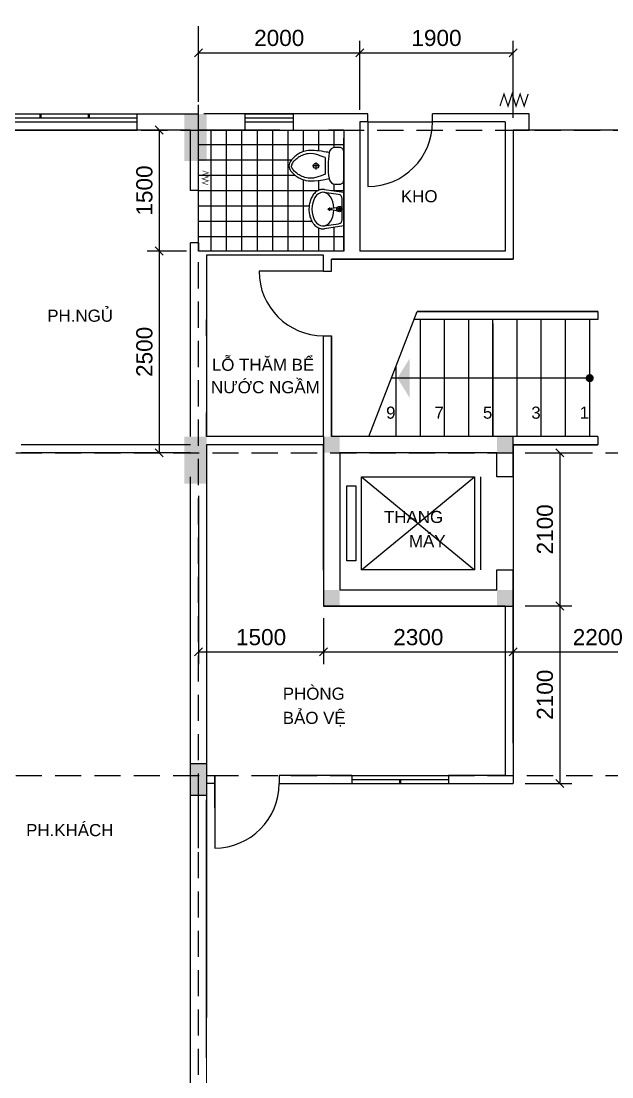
# Model space of a CAD drawing. Extents: x -100 to 171306, y -3236 to 60448.
# Drawn here: x 49052 to 56377, y 7682 to 20769 of the extents above; entities that cross this region are included whole.
import ezdxf
from ezdxf.enums import TextEntityAlignment as Align

# ---------------------------------------------------------------- set-up
doc = ezdxf.new("R2010")
doc.units = 0
doc.header["$LTSCALE"] = 1300
doc.linetypes.add('HIDDEN', pattern=[0.375, 0.25, -0.125])
doc.layers.get('0').update_dxf_attribs({"linetype": 'CONTINUOUS'})
doc.layers.get('DEFPOINTS').update_dxf_attribs({"linetype": 'CONTINUOUS'})
for name, color, linetype in [('BAO', 3, 'CONTINUOUS'), ('COT', 1, 'CONTINUOUS'), ('CUA', 4, 'CONTINUOUS'), ('HATCH', 5, 'CONTINUOUS'), ('RANH', 2, 'CONTINUOUS'), ('TBI', 2, 'CONTINUOUS'), ('TEXT', 7, 'CONTINUOUS'), ('TIM', 6, 'CONTINUOUS')]:
    doc.layers.add(name, color=color, linetype=linetype)
doc.layers.add('TUONG', color=3, linetype='CONTINUOUS', lineweight=30)
doc.styles.add('ghichu', font='VHELVEN.TTF', dxfattribs={"height": 150})
doc.styles.add('VN', font='VHELVEN.TTF')
doc.styles.add('VNI-HELVE', font='VHELVEN.TTF')
doc.styles.add('VNS', font='VHELVEN.TTF')
doc.dimstyles.new('DIM100S', dxfattribs={"dimscale": 0, "dimtxt": 200, "dimasz": 100, "dimexe": 150, "dimexo": 150, "dimgap": 80, "dimtad": 1, "dimdec": 0, "dimrnd": 50, "dimzin": 0, "dimdsep": 46, "dimtxsty": 'VNI-HELVE', "dimblk1": 'OBLIQUE', "dimblk2": 'OBLIQUE', "dimsah": 1, "dimcen": 0, "dimclrd": 6, "dimclre": 6, "dimclrt": 6, "dimadec": 0, "dimazin": 0, "dimtfac": 1, "dimtdec": 0, "dimtmove": 0, "dimatfit": 3, "dimfxl": 1, "dimtolj": 1, "dimtzin": 0, "dimarcsym": 0})

# ---------------------------------------------------------------- blocks, each defined once
blk = doc.blocks.new('SX')
at = {"layer": 'CUA', "const_width": 15}
blk.add_lwpolyline([(0, 0), (50, 150), (100, 0), (150, 150), (200, 0), (250, 150), (300, 0), (350, 150)], dxfattribs=at)
blk = doc.blocks.new('PN')
at = {"layer": 'TEXT', "style": 'VN'}
blk.add_text('PH.NGUÛ', height=150, dxfattribs=at).set_placement((-476, -54))
blk = doc.blocks.new('S6B')
at = {"layer": 'CUA', "color": 4, "linetype": 'Continuous'}
for p, q in [((-300, 100), (300, 100)), ((-300, 50), (300, 50)), ((-300, 0), (300, 0)), ((-300, -100), (300, -100))]:
    blk.add_line(p, q, dxfattribs=at)
blk = doc.blocks.new('S12A')
at = {"layer": 'CUA', "color": 4, "linetype": 'Continuous'}
for p, q in [((-600, 50), (600, 50)), ((-600, 0), (600, 0)), ((-600, -50), (600, -50))]:
    blk.add_line(p, q, dxfattribs=at)
at = {"layer": 'CUA', "color": 4, "linetype": 'Continuous', "const_width": 30}
blk.add_lwpolyline([(0, 0), (0, 50)], dxfattribs=at)
blk = doc.blocks.new('PKHACH')
at = {"layer": 'TEXT', "style": 'VNS'}
blk.add_text('PH.KHAÙCH', height=150, dxfattribs=at).set_placement((-600, 0))
blk = doc.blocks.new('S18B')
at = {"layer": 'CUA', "color": 4, "linetype": 'Continuous'}
for p, q in [((-900, 100), (900, 100)), ((-900, 50), (900, 50)), ((-900, 0), (900, 0)), ((-900, -100), (900, -100))]:
    blk.add_line(p, q, dxfattribs=at)
at = {"layer": 'CUA', "color": 4, "linetype": 'Continuous', "const_width": 30}
for points in [[(-300, 50), (-300, 100)], [(300, 50), (300, 100)]]:
    blk.add_lwpolyline(points, dxfattribs=at)
blk = doc.blocks.new('_OBLIQUE')
at = {"color": 0, "linetype": 'ByBlock'}
blk.add_line((-0.5, -0.5), (0.5, 0.5), dxfattribs=at)
blk = doc.blocks.new('*D251')
at = {"layer": 'DEFPOINTS', "color": 0, "linetype": 'Continuous', "transparency": 16777216}
for p in [(51077, 19419), (50764, 17919), (51252, 17919)]:
    blk.add_point(p, dxfattribs=at)
at = {"layer": 'TIM', "color": 6, "linetype": 'Continuous', "lineweight": -2, "transparency": 16777216}
for p, q in [((50927, 19419), (50614, 19419)), ((50764, 19419), (50764, 17919)), ((51102, 17919), (50614, 17919))]:
    blk.add_line(p, q, dxfattribs=at)
at = {"layer": 'TIM', "color": 6, "linetype": 'Continuous', "lineweight": -2, "transparency": 16777216, "xscale": 100, "yscale": 100, "zscale": 100}
for p, rotation in [((50764, 19419), 90), ((50764, 17919), 270)]:
    blk.add_blockref('_OBLIQUE', p, dxfattribs=dict(at, rotation=rotation))
at = {"layer": 'TIM', "color": 6, "linetype": 'Continuous', "transparency": 16777216, "insert": (50581, 18669), "char_height": 200, "attachment_point": 5, "rotation": 90, "style": 'VNI-HELVE'}
blk.add_mtext('\\A1;1500', dxfattribs=at)
blk = doc.blocks.new('*D252')
at = {"layer": 'DEFPOINTS', "color": 0, "linetype": 'Continuous', "transparency": 16777216}
for p in [(51102, 17919), (50764, 15419), (51077, 15419)]:
    blk.add_point(p, dxfattribs=at)
at = {"layer": 'TIM', "color": 6, "linetype": 'Continuous', "lineweight": -2, "transparency": 16777216}
for p, q in [((50952, 17919), (50614, 17919)), ((50764, 17919), (50764, 15419)), ((50927, 15419), (50614, 15419))]:
    blk.add_line(p, q, dxfattribs=at)
at = {"layer": 'TIM', "color": 6, "linetype": 'Continuous', "lineweight": -2, "transparency": 16777216, "xscale": 100, "yscale": 100, "zscale": 100}
for p, rotation in [((50764, 17919), 90), ((50764, 15419), 270)]:
    blk.add_blockref('_OBLIQUE', p, dxfattribs=dict(at, rotation=rotation))
at = {"layer": 'TIM', "color": 6, "linetype": 'Continuous', "transparency": 16777216, "insert": (50581, 16669), "char_height": 200, "attachment_point": 5, "rotation": 90, "style": 'VNI-HELVE'}
blk.add_mtext('\\A1;2500', dxfattribs=at)
blk = doc.blocks.new('*D253')
at = {"layer": 'DEFPOINTS', "color": 0, "linetype": 'Continuous', "transparency": 16777216}
for p in [(55152, 13519), (52801, 13369), (55152, 12950)]:
    blk.add_point(p, dxfattribs=at)
at = {"layer": 'TIM', "color": 6, "linetype": 'Continuous', "lineweight": -2, "transparency": 16777216}
for p, q in [((55152, 13369), (55152, 12800)), ((52801, 13219), (52801, 12800)), ((52801, 12950), (55152, 12950))]:
    blk.add_line(p, q, dxfattribs=at)
at = {"layer": 'TIM', "color": 6, "linetype": 'Continuous', "lineweight": -2, "transparency": 16777216, "xscale": 100, "yscale": 100, "zscale": 100, "rotation": 180}
blk.add_blockref('_OBLIQUE', (52801, 12950), dxfattribs=at)
at = {"layer": 'TIM', "color": 6, "linetype": 'Continuous', "lineweight": -2, "transparency": 16777216, "xscale": 100, "yscale": 100, "zscale": 100}
blk.add_blockref('_OBLIQUE', (55152, 12950), dxfattribs=at)
at = {"layer": 'TIM', "color": 6, "linetype": 'Continuous', "transparency": 16777216, "insert": (53977, 13132), "char_height": 200, "attachment_point": 5, "style": 'VNI-HELVE'}
blk.add_mtext('\\A1;2300', dxfattribs=at)
blk = doc.blocks.new('*D254')
at = {"layer": 'DEFPOINTS', "color": 0, "linetype": 'Continuous', "transparency": 16777216}
for p in [(55152, 15419), (55152, 13519), (55730, 13519)]:
    blk.add_point(p, dxfattribs=at)
at = {"layer": 'TIM', "color": 6, "linetype": 'Continuous', "lineweight": -2, "transparency": 16777216}
for p, q in [((55302, 15419), (55880, 15419)), ((55730, 15419), (55730, 13519)), ((55302, 13519), (55880, 13519))]:
    blk.add_line(p, q, dxfattribs=at)
at = {"layer": 'TIM', "color": 6, "linetype": 'Continuous', "lineweight": -2, "transparency": 16777216, "xscale": 100, "yscale": 100, "zscale": 100}
for p, rotation in [((55730, 15419), 90), ((55730, 13519), 270)]:
    blk.add_blockref('_OBLIQUE', p, dxfattribs=dict(at, rotation=rotation))
at = {"layer": 'TIM', "color": 6, "linetype": 'Continuous', "transparency": 16777216, "insert": (55547, 14469), "char_height": 200, "attachment_point": 5, "rotation": 90, "style": 'VNI-HELVE'}
blk.add_mtext('\\A1;2100', dxfattribs=at)
blk = doc.blocks.new('*D255')
at = {"layer": 'DEFPOINTS', "color": 0, "linetype": 'Continuous', "transparency": 16777216}
for p in [(55152, 13519), (55152, 11319), (55730, 11319)]:
    blk.add_point(p, dxfattribs=at)
at = {"layer": 'TIM', "color": 6, "linetype": 'Continuous', "lineweight": -2, "transparency": 16777216}
for p, q in [((55302, 13519), (55880, 13519)), ((55730, 13519), (55730, 11319)), ((55302, 11319), (55880, 11319))]:
    blk.add_line(p, q, dxfattribs=at)
at = {"layer": 'TIM', "color": 6, "linetype": 'Continuous', "lineweight": -2, "transparency": 16777216, "xscale": 100, "yscale": 100, "zscale": 100}
for p, rotation in [((55730, 13519), 90), ((55730, 11319), 270)]:
    blk.add_blockref('_OBLIQUE', p, dxfattribs=dict(at, rotation=rotation))
at = {"layer": 'TIM', "color": 6, "linetype": 'Continuous', "transparency": 16777216, "insert": (55547, 12419), "char_height": 200, "attachment_point": 5, "rotation": 90, "style": 'VNI-HELVE'}
blk.add_mtext('\\A1;2100', dxfattribs=at)
blk = doc.blocks.new('*D256')
at = {"layer": 'DEFPOINTS', "color": 0, "linetype": 'Continuous', "transparency": 16777216}
for p in [(53252, 20376), (51252, 19619), (53252, 19519)]:
    blk.add_point(p, dxfattribs=at)
at = {"layer": 'TIM', "color": 6, "linetype": 'Continuous', "lineweight": -2, "transparency": 16777216}
for p, q in [((51252, 19769), (51252, 20526)), ((53252, 19669), (53252, 20526)), ((51252, 20376), (53252, 20376))]:
    blk.add_line(p, q, dxfattribs=at)
at = {"layer": 'TIM', "color": 6, "linetype": 'Continuous', "lineweight": -2, "transparency": 16777216, "xscale": 100, "yscale": 100, "zscale": 100, "rotation": 180}
blk.add_blockref('_OBLIQUE', (51252, 20376), dxfattribs=at)
at = {"layer": 'TIM', "color": 6, "linetype": 'Continuous', "lineweight": -2, "transparency": 16777216, "xscale": 100, "yscale": 100, "zscale": 100}
blk.add_blockref('_OBLIQUE', (53252, 20376), dxfattribs=at)
at = {"layer": 'TIM', "color": 6, "linetype": 'Continuous', "transparency": 16777216, "insert": (52252, 20559), "char_height": 200, "attachment_point": 5, "style": 'VNI-HELVE'}
blk.add_mtext('\\A1;2000', dxfattribs=at)
blk = doc.blocks.new('*D257')
at = {"layer": 'DEFPOINTS', "color": 0, "linetype": 'Continuous', "transparency": 16777216}
for p in [(55152, 20376), (53252, 19519), (55152, 19419)]:
    blk.add_point(p, dxfattribs=at)
at = {"layer": 'TIM', "color": 6, "linetype": 'Continuous', "lineweight": -2, "transparency": 16777216}
for p, q in [((53252, 19669), (53252, 20526)), ((55152, 19569), (55152, 20526)), ((53252, 20376), (55152, 20376))]:
    blk.add_line(p, q, dxfattribs=at)
at = {"layer": 'TIM', "color": 6, "linetype": 'Continuous', "lineweight": -2, "transparency": 16777216, "xscale": 100, "yscale": 100, "zscale": 100, "rotation": 180}
blk.add_blockref('_OBLIQUE', (53252, 20376), dxfattribs=at)
at = {"layer": 'TIM', "color": 6, "linetype": 'Continuous', "lineweight": -2, "transparency": 16777216, "xscale": 100, "yscale": 100, "zscale": 100}
blk.add_blockref('_OBLIQUE', (55152, 20376), dxfattribs=at)
at = {"layer": 'TIM', "color": 6, "linetype": 'Continuous', "transparency": 16777216, "insert": (54202, 20559), "char_height": 200, "attachment_point": 5, "style": 'VNI-HELVE'}
blk.add_mtext('\\A1;1900', dxfattribs=at)
blk = doc.blocks.new('*D265')
at = {"layer": 'DEFPOINTS', "color": 0, "linetype": 'Continuous', "transparency": 16777216}
for p in [(51252, 15036), (52801, 13519), (52801, 12950)]:
    blk.add_point(p, dxfattribs=at)
at = {"layer": 'TIM', "color": 6, "linetype": 'Continuous', "lineweight": -2, "transparency": 16777216}
for p, q in [((51252, 14886), (51252, 12800)), ((52801, 13369), (52801, 12800)), ((51252, 12950), (52801, 12950))]:
    blk.add_line(p, q, dxfattribs=at)
at = {"layer": 'TIM', "color": 6, "linetype": 'Continuous', "lineweight": -2, "transparency": 16777216, "xscale": 100, "yscale": 100, "zscale": 100, "rotation": 180}
blk.add_blockref('_OBLIQUE', (51252, 12950), dxfattribs=at)
at = {"layer": 'TIM', "color": 6, "linetype": 'Continuous', "lineweight": -2, "transparency": 16777216, "xscale": 100, "yscale": 100, "zscale": 100}
blk.add_blockref('_OBLIQUE', (52801, 12950), dxfattribs=at)
at = {"layer": 'TIM', "color": 6, "linetype": 'Continuous', "transparency": 16777216, "insert": (52027, 13132), "char_height": 200, "attachment_point": 5, "style": 'VNI-HELVE'}
blk.add_mtext('\\A1;1500', dxfattribs=at)
blk = doc.blocks.new('*D266')
at = {"layer": 'DEFPOINTS', "color": 0, "linetype": 'Continuous', "transparency": 16777216}
for p in [(57252, 15036), (55152, 13519), (57252, 12950)]:
    blk.add_point(p, dxfattribs=at)
at = {"layer": 'TIM', "color": 6, "linetype": 'Continuous', "lineweight": -2, "transparency": 16777216}
for p, q in [((57252, 14886), (57252, 12800)), ((55152, 13369), (55152, 12800)), ((55152, 12950), (57252, 12950))]:
    blk.add_line(p, q, dxfattribs=at)
at = {"layer": 'TIM', "color": 6, "linetype": 'Continuous', "lineweight": -2, "transparency": 16777216, "xscale": 100, "yscale": 100, "zscale": 100, "rotation": 180}
blk.add_blockref('_OBLIQUE', (55152, 12950), dxfattribs=at)
at = {"layer": 'TIM', "color": 6, "linetype": 'Continuous', "lineweight": -2, "transparency": 16777216, "xscale": 100, "yscale": 100, "zscale": 100}
blk.add_blockref('_OBLIQUE', (57252, 12950), dxfattribs=at)
at = {"layer": 'TIM', "color": 6, "linetype": 'Continuous', "transparency": 16777216, "insert": (56202, 13132), "char_height": 200, "attachment_point": 5, "style": 'VNI-HELVE'}
blk.add_mtext('\\A1;2200', dxfattribs=at)

msp = doc.modelspace()

# ---------------------------------------------------------------- hatches: boundary and pattern name
at = {"layer": 'HATCH', "linetype": 'Continuous'}
h = msp.add_hatch(dxfattribs=at)
h.set_pattern_fill('NET', color=5, scale=60, style=0)
h.set_pattern_definition([(0, (-216.38, 4e-12), (0, 190.5), []), (90, (-216.38, 4e-12), (-190.5, 1e-14), [])])
h.paths.add_polyline_path([(51251.7, 19418.7), (53051.7, 19418.6), (53051.6, 17918.8), (51251.8, 17918.8), (51251.8, 18018.8), (51251.7, 18668.8)])
edge = h.paths.add_edge_path(flags=16)
edge.add_line((52811.6, 18681.9), (53051.7, 18646.9))
edge.add_line((53051.7, 18646.9), (53051.7, 18229.9))
edge.add_line((53051.7, 18229.9), (52811.6, 18195))
edge.add_spline(control_points=[(52811.6, 18195), (52806.4, 18194.2), (52801.3, 18193.8), (52788.6, 18193.5), (52781, 18194), (52766.1, 18196.4), (52758.7, 18198.3), (52744.4, 18203.2), (52737.4, 18206.3), (52722.1, 18214.5), (52713.9, 18220.1), (52698.4, 18232.6), (52691.1, 18239.7), (52676, 18256.9), (52668.4, 18267.4), (52652.2, 18294.5), (52644.3, 18311.7), (52631.7, 18348.2), (52627.1, 18367.4), (52621.3, 18406.9), (52620.1, 18427.1), (52621.1, 18467.3), (52623.3, 18487.4), (52631.1, 18526.2), (52636.7, 18545), (52651.1, 18580.2), (52659.9, 18596.6), (52675.6, 18619), (52681.3, 18626.2), (52693.5, 18639.5), (52700.1, 18645.6), (52713.8, 18656.7), (52721.1, 18661.6), (52733.7, 18668.7), (52738.8, 18671.1), (52749.3, 18675.4), (52754.6, 18677.3), (52765.5, 18680.2), (52771, 18681.3), (52782.1, 18682.8), (52787.7, 18683.2), (52793.4, 18683.2), (52793.8, 18683.2), (52794.3, 18683.2), (52800.4, 18683.1), (52806, 18682.7), (52811.6, 18681.9)], knot_values=[6.1880411, 6.1880411, 6.1880411, 6.1880411, 6.2688333, 6.2688333, 6.3867156, 6.3867156, 6.5045978, 6.5045978, 6.6224801, 6.6224801, 6.7733578, 6.7733578, 6.9242356, 6.9242356, 7.1114109, 7.1114109, 7.371536, 7.371536, 7.6316612, 7.6316612, 7.8917863, 7.8917863, 8.1519115, 8.1519115, 8.4120366, 8.4120366, 8.6721617, 8.6721617, 8.8060624, 8.8060624, 8.9399631, 8.9399631, 9.0738637, 9.0738637, 9.1615923, 9.1615923, 9.2493209, 9.2493209, 9.3370495, 9.3370495, 9.4247781, 9.4247781, 9.4247781, 9.4323083, 9.4323083, 9.5199224, 9.5199224, 9.5199224, 9.5199224], degree=3, periodic=0)
edge = h.paths.add_edge_path(flags=16)
edge.add_arc((52946.6, 18821.6), 75, 190.70925, 270)
edge.add_line((52946.6, 18746.6), (53001.6, 18746.6))
edge.add_arc((53001.6, 18796.6), 50, 270, 360)
edge.add_line((53051.6, 18796.6), (53051.6, 19151.6))
edge.add_arc((53001.6, 19151.6), 50, 0, 90)
edge.add_line((53001.6, 19201.6), (52946.6, 19201.6))
edge.add_arc((52946.6, 19126.5), 75, 90.00923, 170.50685)
edge.add_line((52872.6, 19138.9), (52867, 19140))
edge.add_line((52867, 19140), (52853.2, 19142.6))
edge.add_line((52853.2, 19142.6), (52832.8, 19146.3))
edge.add_line((52832.8, 19146.3), (52807.4, 19150.6))
edge.add_line((52807.4, 19150.6), (52778.5, 19155.1))
edge.add_line((52778.5, 19155.1), (52747.7, 19159.3))
edge.add_line((52747.7, 19159.3), (52716.5, 19162.8))
edge.add_line((52716.5, 19162.8), (52686.5, 19165.2))
edge.add_line((52686.5, 19165.2), (52658.9, 19166.1))
edge.add_line((52658.9, 19166.1), (52633.9, 19165.6))
edge.add_line((52633.9, 19165.6), (52611.1, 19163.8))
edge.add_line((52611.1, 19163.8), (52590.5, 19160.9))
edge.add_line((52590.5, 19160.9), (52571.8, 19157))
edge.add_line((52571.8, 19157), (52554.9, 19152.4))
edge.add_line((52554.9, 19152.4), (52539.4, 19147))
edge.add_line((52539.4, 19147), (52525.2, 19141.2))
edge.add_line((52525.2, 19141.2), (52512.1, 19135.1))
edge.add_line((52512.1, 19135.1), (52499.9, 19128.5))
edge.add_line((52499.9, 19128.5), (52488.5, 19121.6))
edge.add_line((52488.5, 19121.6), (52477.6, 19114.3))
edge.add_line((52477.6, 19114.3), (52467.1, 19106.6))
edge.add_line((52467.1, 19106.6), (52456.9, 19098.5))
edge.add_line((52456.9, 19098.5), (52446.6, 19089.9))
edge.add_line((52446.6, 19089.9), (52436.2, 19080.8))
edge.add_line((52436.2, 19080.8), (52425.6, 19071.3))
edge.add_line((52425.6, 19071.3), (52414.9, 19061))
edge.add_line((52414.9, 19061), (52404.7, 19049.9))
edge.add_line((52404.7, 19049.9), (52395.2, 19037.6))
edge.add_line((52395.2, 19037.6), (52386.8, 19024.2))
edge.add_line((52386.8, 19024.2), (52379.8, 19009.2))
edge.add_line((52379.8, 19009.2), (52374.7, 18992.6))
edge.add_line((52374.7, 18992.6), (52371.6, 18974.1))
edge.add_line((52371.6, 18974.1), (52375, 18955.6))
edge.add_line((52375, 18955.6), (52380.4, 18939.1))
edge.add_line((52380.4, 18939.1), (52387.7, 18924.2))
edge.add_line((52387.7, 18924.2), (52396.3, 18910.9))
edge.add_line((52396.3, 18910.9), (52406, 18898.9))
edge.add_line((52406, 18898.9), (52416.4, 18887.9))
edge.add_line((52416.4, 18887.9), (52427.2, 18877.8))
edge.add_line((52427.2, 18877.8), (52438, 18868.4))
edge.add_line((52438, 18868.4), (52448.6, 18859.6))
edge.add_line((52448.6, 18859.6), (52459.2, 18851.1))
edge.add_line((52459.2, 18851.1), (52470, 18843))
edge.add_line((52470, 18843), (52481.5, 18835.3))
edge.add_line((52481.5, 18835.3), (52494, 18827.8))
edge.add_line((52494, 18827.8), (52507.7, 18820.6))
edge.add_line((52507.7, 18820.6), (52522.9, 18813.6))
edge.add_line((52522.9, 18813.6), (52540.1, 18806.7))
edge.add_line((52540.1, 18806.7), (52559.6, 18800))
edge.add_line((52559.6, 18800), (52582.7, 18794.1))
edge.add_line((52582.7, 18794.1), (52610.7, 18789.8))
edge.add_line((52610.7, 18789.8), (52645, 18787.7))
edge.add_line((52645, 18787.7), (52686.8, 18788.7))
edge.add_line((52686.8, 18788.7), (52737.6, 18793.4))
edge.add_line((52737.6, 18793.4), (52798.7, 18802.6))
edge.add_line((52798.7, 18802.6), (52871.3, 18816.9))

# ---------------------------------------------------------------- linework, layer by layer
at = {"layer": 'BAO', "linetype": 'Continuous'}
for p, q in [((52801.6, 17668.8), (52901.6, 17668.8)), ((52801.6, 16868.8), (52901.7, 16868.8))]:
    msp.add_line(p, q, dxfattribs=at)
at = {"layer": 'BAO', "color": 3, "linetype": 'Continuous'}
for p, q in [((53361.6, 15618.7), (53960.3, 17168.7)), ((54001.6, 15618.7), (54001.6, 17068.7)), ((54301.6, 15618.7), (54301.6, 17068.7)), ((54601.6, 15618.7), (54601.6, 17068.7)), ((54901.6, 15618.7), (54901.6, 17068.7)), ((54901.6, 17018.7), (54901.6, 15618.7)), ((55201.6, 15618.7), (55201.6, 17068.7)), ((55501.6, 15618.7), (55501.6, 17068.8)), ((55801.6, 15618.7), (55801.6, 17068.8)), ((56101.6, 15618.7), (56101.6, 17068.8)), ((53701.6, 15618.7), (53701.6, 16499)), ((56101.6, 16343.8), (53641.6, 16343.7))]:
    msp.add_line(p, q, dxfattribs=at)
at = {"layer": 'COT', "linetype": 'Continuous'}
msp.add_lwpolyline([(51151.8, 11568.1), (51351.8, 11568.1), (51351.8, 11168.7), (51151.8, 11168.7)], close=True, dxfattribs=at)
at = {"layer": 'COT', "color": 1, "linetype": 'Continuous'}
for points in [[(51076.8, 19035.8), (51076.8, 19618.7), (51351.8, 19035.8), (51351.9, 19618.7)], [(51076.8, 15035.8), (51076.8, 15618.7), (51351.8, 15035.8), (51351.9, 15618.7)], [(52801.6, 15618.7), (52801.6, 15418.7), (53001.8, 15618.7), (53001.8, 15418.7)], [(54951.8, 15618.7), (54951.8, 15418.7), (55151.9, 15618.7), (55151.9, 15418.7)], [(52801.5, 13718.7), (52801.5, 13518.7), (53001.6, 13718.7), (53001.6, 13518.7)], [(54951.6, 13718.7), (54951.6, 13518.7), (55151.8, 13718.7), (55151.8, 13518.7)]]:
    msp.add_solid(points, dxfattribs=at)
at = {"layer": 'COT', "linetype": 'Continuous'}
msp.add_solid([(51151.8, 11168.7), (51351.8, 11168.7), (51151.8, 11568.1), (51351.8, 11568.1)], dxfattribs=at)
at = {"layer": 'CUA', "color": 4, "linetype": 'Continuous'}
for p, q in [((53351.7, 19518.7), (53351.7, 18718.7)), ((52801.6, 17668.8), (52001.6, 17668.8)), ((53274, 15118.7), (54674, 13968.7)), ((53274, 13968.7), (54674, 15118.7)), ((51247.7, 11318.7), (51247.7, 10518.7)), ((51451.8, 11318.7), (51451.8, 10518.7))]:
    msp.add_line(p, q, dxfattribs=at)
at = {"layer": 'CUA', "color": 3, "linetype": 'Continuous'}
msp.add_line((54747.6, 15118.7), (54747.6, 13968.7), dxfattribs=at)
msp.add_lwpolyline([(53274, 15118.7), (54674, 15118.7), (54674, 13968.7), (53274, 13968.7)], close=True, dxfattribs=at)
at = {"layer": 'CUA', "color": 4, "linetype": 'Continuous'}
msp.add_lwpolyline([(53090.8, 15008.1), (53201, 15008.1), (53201, 14079.3), (53090.8, 14079.3)], close=True, dxfattribs=at)
for centre, start, end in [((53351.7, 19518.7), 270, 0), ((52801.6, 17668.8), 180, 270), ((51451.8, 11318.7), 270, 0)]:
    msp.add_arc(centre, 800, start, end, dxfattribs=at)
at = {"layer": 'CUA', "color": 3, "linetype": 'Continuous'}
for points in [[(53867.5, 16343.7), (53717.5, 16343.7), (53867.5, 16585.4)], [(53867.5, 16343.7), (53717.5, 16343.7), (53867.5, 16102)]]:
    msp.add_solid(points, dxfattribs=at)
at = {"layer": 'RANH', "color": 2, "linetype": 'HIDDEN'}
for p, q in [((51251.8, 7218.7), (51251.8, 28379.8)), ((11541.9, 19418.7), (64573, 19418.7)), ((5597.7, 15418.7), (64573, 15418.7)), ((5597.7, 11418.7), (64573, 11418.7))]:
    msp.add_line(p, q, dxfattribs=at)
at = {"layer": 'TBI', "color": 2, "linetype": 'Continuous'}
for p, q in [((52707.7, 19018.2), (52707.7, 18929.9)), ((52822.6, 19078.3), (52822.6, 18869.8)), ((52751.8, 18974.1), (52663.5, 18974.1)), ((52873.5, 18457.1), (52873.5, 18418.4)), ((52854.9, 18438.4), (52893.6, 18438.4))]:
    msp.add_line(p, q, dxfattribs=at)
for points in [[(52872.9, 18807.6, 0.3604695), (52946.6, 18746.6), (52946.6, 18746.6), (53001.6, 18746.6, 0.4142136), (53051.6, 18796.6), (53051.6, 19151.6, 0.4142136), (53001.6, 19201.6), (52946.6, 19201.6, 0.3664311), (52872.6, 19138.9), (52867, 19140), (52853.2, 19142.6), (52832.8, 19146.3), (52807.4, 19150.6), (52778.5, 19155.1), (52747.7, 19159.3), (52716.5, 19162.8), (52686.5, 19165.2), (52658.9, 19166.1), (52633.9, 19165.6), (52611.1, 19163.8), (52590.5, 19160.9), (52571.8, 19157), (52554.9, 19152.4), (52539.4, 19147), (52525.2, 19141.2), (52512.1, 19135.1), (52499.9, 19128.5), (52488.5, 19121.6), (52477.6, 19114.3), (52467.1, 19106.6), (52456.9, 19098.5), (52446.6, 19089.9), (52436.2, 19080.8), (52425.6, 19071.3), (52414.9, 19061), (52404.7, 19049.9), (52395.2, 19037.6), (52386.8, 19024.2), (52379.8, 19009.2), (52374.7, 18992.6), (52371.6, 18974.1), (52375, 18955.6), (52380.4, 18939.1), (52387.7, 18924.2), (52396.3, 18910.9), (52406, 18898.9), (52416.4, 18887.9), (52427.2, 18877.8), (52438, 18868.4), (52448.6, 18859.6), (52459.2, 18851.1), (52470, 18843), (52481.5, 18835.3), (52494, 18827.8), (52507.7, 18820.6), (52522.9, 18813.6), (52540.1, 18806.7), (52559.6, 18800), (52582.7, 18794.1), (52610.7, 18789.8), (52645, 18787.7), (52686.8, 18788.7), (52737.6, 18793.4), (52798.7, 18802.6), (52871.3, 18816.9)], [(52805.4, 18230.7), (52988.9, 18257.4, 0.3724924), (53031.7, 18306.9), (53031.7, 18569.9, 0.3724924), (52988.9, 18619.4), (52805.4, 18646.1)]]:
    msp.add_lwpolyline(points, format="xyb", dxfattribs=at)
for points in [[(52822.6, 19078.3), (52771, 19096.1), (52719.5, 19113.8), (52676.6, 19124.6), (52641.6, 19126.8), (52612.3, 19125.7), (52588.6, 19122.3), (52568.7, 19117.3), (52551.3, 19111.4), (52535.6, 19105.1), (52521.9, 19098.7), (52509.7, 19092.3), (52498.8, 19085.7), (52488.6, 19078.9), (52478.8, 19071.6), (52468.9, 19063.8), (52458.9, 19055.3), (52448.7, 19046.5), (52439, 19037.4), (52430.2, 19028.1), (52422.3, 19018.4), (52415.7, 19008.1), (52410.2, 18996.9), (52406.1, 18984.6), (52404.2, 18974.1)], [(52822.6, 18869.8), (52771, 18852.1), (52719.5, 18834.3), (52676.6, 18823.5), (52641.6, 18821.4), (52612.3, 18822.4), (52588.6, 18825.8), (52568.7, 18830.8), (52551.3, 18836.8), (52535.6, 18843.1), (52521.9, 18849.4), (52509.7, 18855.8), (52498.8, 18862.4), (52488.6, 18869.2), (52478.8, 18876.5), (52468.9, 18884.4), (52458.9, 18892.8), (52448.7, 18901.7), (52439, 18910.7), (52430.2, 18920), (52422.3, 18929.7), (52415.7, 18940.1), (52410.2, 18951.2), (52406.1, 18963.6), (52404.2, 18974.1)], [(52811.6, 18681.9), (53051.7, 18646.9), (53051.7, 18229.9), (52811.6, 18195)], [(52969.6, 18454.6), (52896.6, 18444.8), (52896.6, 18432.1), (52969.6, 18422.2)], [(52998.5, 18457.1), (52998.5, 18418.4)], [(52979.9, 18438.4), (53018.6, 18438.4)]]:
    msp.add_lwpolyline(points, dxfattribs=at)
for centre, radius in [((52707.7, 18974.1), 32.4), ((52998.5, 18438.4), 33.2), ((52998.5, 18438.4), 16.3), ((52873.5, 18438.4), 13.4)]:
    msp.add_circle(centre, radius, dxfattribs=at)
for centre, radius, start, end in [((53752.9, 18974.1), 895.7, 169.29075, 190.10589), ((52968, 18828.4), 97.4, 186.78124, 192.33452)]:
    msp.add_arc(centre, radius, start, end, dxfattribs=at)
msp.add_ellipse((52793.4, 18438.4), major_axis=(0, 208.5), ratio=0.6553734, start_param=-1.5187996, end_param=4.6603922, dxfattribs=at)
msp.add_open_spline([(52811.6, 18681.9), (52806, 18682.7), (52800.4, 18683.1), (52794.3, 18683.2), (52793.8, 18683.2), (52793.4, 18683.2), (52787.7, 18683.2), (52782.1, 18682.8), (52771, 18681.3), (52765.5, 18680.2), (52754.6, 18677.3), (52749.3, 18675.4), (52738.8, 18671.1), (52733.7, 18668.7), (52721.1, 18661.6), (52713.8, 18656.7), (52700.1, 18645.6), (52693.5, 18639.5), (52681.3, 18626.2), (52675.6, 18619), (52659.9, 18596.6), (52651.1, 18580.2), (52636.7, 18545), (52631.1, 18526.2), (52623.3, 18487.4), (52621.1, 18467.3), (52620.1, 18427.1), (52621.3, 18406.9), (52627.1, 18367.4), (52631.7, 18348.2), (52644.3, 18311.7), (52652.2, 18294.5), (52668.4, 18267.4), (52676, 18256.9), (52691.1, 18239.7), (52698.4, 18232.6), (52713.9, 18220.1), (52722.1, 18214.5), (52737.4, 18206.3), (52744.4, 18203.2), (52758.7, 18198.3), (52766.1, 18196.4), (52781, 18194), (52788.6, 18193.5), (52801.3, 18193.8), (52806.4, 18194.2), (52811.6, 18195)], degree=3, knots=[6.1880411, 6.1880411, 6.1880411, 6.1880411, 6.2756551, 6.2756551, 6.2831853, 6.2831853, 6.2831853, 6.3709139, 6.3709139, 6.4586425, 6.4586425, 6.5463711, 6.5463711, 6.6340997, 6.6340997, 6.7680004, 6.7680004, 6.901901, 6.901901, 7.0358017, 7.0358017, 7.2959268, 7.2959268, 7.556052, 7.556052, 7.8161771, 7.8161771, 8.0763023, 8.0763023, 8.3364274, 8.3364274, 8.5965525, 8.5965525, 8.7837278, 8.7837278, 8.9346056, 8.9346056, 9.0854834, 9.0854834, 9.2033656, 9.2033656, 9.3212479, 9.3212479, 9.4391301, 9.4391301, 9.5199224, 9.5199224, 9.5199224, 9.5199224], dxfattribs=at)
at = {"layer": 'TUONG', "color": 3}
for p, q in [((48051.8, 19618.7), (51251.8, 19618.7)), ((50492.1, 19418.7), (50492.1, 19618.7)), ((50492.1, 19418.7), (50492.1, 19618.7)), ((51828.6, 19418.6), (51828.6, 19618.7)), ((52428.6, 19418.6), (52428.6, 19618.7)), ((53251.6, 19518.7), (53251.6, 17918.8)), ((55351.8, 19418.7), (55351.8, 19618.7)), ((51151.8, 19418.7), (48051.8, 19418.7)), ((51151.8, 18668.8), (51151.8, 19418.7)), ((51251.7, 18668.8), (51251.7, 19418.7)), ((51251.7, 19418.7), (53051.7, 19418.6)), ((51251.7, 18668.8), (51252, 19418.6)), ((53051.7, 19418.6), (53051.6, 17918.8)), ((53051.7, 19418.6), (53051.7, 17918.8)), ((55151.8, 19418.7), (55351.8, 19418.7)), ((53051.6, 19318.6), (53051.6, 17918.8)), ((53051.6, 17918.8), (53051.6, 19318.6)), ((51251.7, 18668.8), (51151.8, 18668.8)), ((51251.8, 18018.8), (51251.7, 18668.8)), ((51251.7, 18018.8), (51151.8, 18018.8)), ((51151.8, 16818.7), (51151.8, 18018.8)), ((51251.8, 18018.8), (51251.8, 17918.8)), ((51251.8, 17918.8), (51251.8, 18018.8)), ((53051.7, 17918.8), (51251.8, 17918.8)), ((53051.6, 17918.8), (51251.8, 17918.8)), ((51351.8, 17868.7), (51351.8, 15618.7)), ((52801.6, 17868.7), (51351.8, 17868.7)), ((52801.6, 17868.6), (51351.8, 17868.6)), ((51351.8, 17868.6), (51351.8, 15618.7)), ((52801.6, 17868.7), (52801.6, 17868.6)), ((52801.6, 17668.8), (52801.6, 17868.7)), ((52801.6, 17668.8), (52801.6, 17868.6)), ((52901.6, 17818.8), (55151.8, 17818.6)), ((52901.6, 17668.8), (52901.6, 17818.8)), ((52901.6, 17668.8), (52901.6, 17818.8)), ((53251.6, 17918.8), (53251.6, 17918.8)), ((51151.8, 16818.7), (51151.8, 17418.7)), ((51151.8, 16818.7), (51151.8, 17418.7)), ((51151.8, 16818.7), (51151.8, 17418.7)), ((51351.8, 17268.7), (51351.8, 17168.7)), ((51351.8, 17268.7), (51351.8, 17168.7)), ((51351.8, 17268.7), (51351.8, 17168.7)), ((51351.8, 16868.7), (51351.8, 17068.7)), ((51351.8, 17068.7), (51351.8, 15768.7)), ((51351.8, 17068.7), (51351.8, 15768.7)), ((51351.8, 17068.7), (51351.8, 15768.7)), ((51351.8, 17068.7), (51351.8, 15618.7)), ((51351.8, 17068.7), (51351.8, 15618.7)), ((51351.8, 17068.7), (51351.8, 15768.7)), ((51351.8, 17068.7), (51351.8, 15768.7)), ((51351.8, 17068.7), (51351.8, 15618.7)), ((51151.8, 15618.7), (51151.8, 16818.7)), ((51151.8, 15618.7), (51151.8, 16818.7)), ((51151.8, 15618.7), (51151.8, 16818.7)), ((51151.8, 15618.7), (51151.8, 16818.7)), ((51151.8, 15618.7), (51151.8, 16818.7)), ((51151.8, 15618.7), (51151.8, 16818.7)), ((51151.8, 15618.7), (51151.8, 16818.7)), ((51151.8, 15618.7), (51151.8, 16818.7)), ((52801.6, 15618.7), (52801.6, 16868.8)), ((52801.6, 15618.7), (52801.6, 16868.8)), ((52901.6, 15618.7), (52901.6, 16868.8)), ((51351.8, 15618.7), (51351.8, 15918.7)), ((51351.8, 15618.7), (51351.8, 15918.7)), ((52801.6, 15618.7), (51351.8, 15618.7)), ((52801.6, 15618.7), (51351.8, 15618.7)), ((52801.8, 15618.7), (52801.8, 13518.7)), ((56201.6, 15618.7), (52901.6, 15618.7)), ((55151.8, 15118.7), (55151.8, 15618.7)), ((51151.8, 15518.7), (49051.8, 15518.7)), ((51351.8, 15518.7), (51351.8, 11668.7)), ((52801.6, 15518.7), (51351.8, 15518.7)), ((52801.6, 15518.7), (51351.8, 15518.7)), ((52801.8, 13961.2), (52801.8, 15518.7)), ((51151.8, 15418.7), (49051.8, 15418.7)), ((53001.8, 15418.7), (53001.8, 13718.7)), ((54951.8, 15418.7), (53001.8, 15418.7)), ((54951.8, 15418.7), (53001.8, 15418.7)), ((54951.8, 15118.7), (54951.8, 15418.7)), ((51151.8, 12168.7), (51151.8, 15118.7)), ((55151.8, 15118.7), (54951.8, 15118.7)), ((51151.8, 11568.1), (51151.8, 15018.7)), ((54951.8, 13968.7), (55151.8, 13968.7)), ((54951.8, 13718.7), (54951.8, 13968.7)), ((55151.8, 13518.7), (55151.8, 13968.7)), ((53001.8, 13718.7), (54951.8, 13718.7)), ((52801.8, 13518.7), (55151.8, 13518.7)), ((55052.8, 13518.7), (52801.8, 13518.7)), ((55051.8, 13518.7), (55051.8, 11918.7)), ((55051.8, 13518.7), (55051.8, 11418.7)), ((55151.8, 11818.7), (55151.8, 13568.7)), ((55151.8, 11818.7), (55151.8, 13568.7)), ((51351.8, 11668.7), (51351.8, 10068.7)), ((52251.8, 11418.7), (52251.8, 11318.7)), ((53151.8, 11418.7), (52251.8, 11418.7)), ((53151.8, 11418.7), (53151.8, 11318.7)), ((55051.8, 11418.7), (54351.8, 11418.7)), ((54351.8, 11418.7), (54351.8, 11318.7)), ((52251.8, 11318.7), (53151.8, 11318.7)), ((54351.8, 11318.7), (55151.8, 11318.7)), ((51151.8, 7218.7), (51151.8, 11168.7)), ((51351.8, 7918.7), (51351.8, 11114.4))]:
    msp.add_line(p, q, dxfattribs=at)
at = {"layer": 'TUONG', "color": 3, "linetype": 'ByBlock'}
for p, q in [((52428.4, 19618.7), (51318.5, 19618.7)), ((53351.7, 19618.7), (52428.6, 19618.7)), ((53351.7, 19518.7), (53251.6, 19518.7)), ((53351.7, 19518.7), (53351.7, 19618.7)), ((54151.7, 19518.7), (54151.7, 19618.7)), ((55351.8, 19618.7), (54151.7, 19618.7)), ((55051.7, 19518.7), (54151.7, 19518.7)), ((55051.7, 19518.7), (55051.8, 17918.6)), ((55151.7, 19618.7), (55151.8, 19617.1)), ((52261.6, 19418.6), (51252, 19418.6)), ((53051.7, 19418.6), (52861.6, 19418.6)), ((55151.8, 19418.7), (55151.8, 17818.6)), ((57151.8, 19418.7), (55151.8, 19418.7)), ((55151.8, 19418.7), (55151.8, 17818.6)), ((55151.8, 17818.6), (52901.6, 17818.8)), ((55151.8, 17818.6), (52901.7, 17818.7)), ((55051.8, 17918.6), (53251.6, 17918.8)), ((53361.6, 15618.7), (53960.3, 17168.7)), ((53960.3, 17168.7), (56201.6, 17168.8)), ((56201.6, 17168.8), (53960.3, 17168.7)), ((56201.6, 17168.8), (56201.6, 17068.8)), ((56201.6, 17168.8), (56201.6, 17068.8)), ((56201.6, 17068.8), (53921.6, 17068.7)), ((52901.7, 16868.8), (52901.7, 15618.7)), ((56201.6, 15618.7), (56201.7, 15518.7)), ((56201.6, 15618.7), (56201.7, 15518.7)), ((56201.6, 15618.7), (56201.7, 15518.7)), ((55151.8, 15518.7), (55151.8, 11318.7)), ((55151.8, 15518.7), (56201.7, 15518.7)), ((55151.8, 15518.7), (56201.7, 15518.7)), ((56201.7, 15518.7), (55151.8, 15518.7)), ((51351.8, 11818.7), (51351.8, 8418.7)), ((51451.8, 11018.7), (51451.8, 11418.7))]:
    msp.add_line(p, q, dxfattribs=at)
at = {"layer": 'TUONG', "color": 3, "lineweight": 0}
for p, q in [((55151.8, 19418.7), (57151.8, 19418.7)), ((55151.8, 17818.6), (55151.8, 19418.7)), ((55151.8, 11818.7), (55151.8, 15518.7)), ((51351.8, 11318.7), (51451.8, 11318.7)), ((51351.8, 7218.7), (51351.8, 11318.7)), ((52251.8, 11318.7), (55151.8, 11318.7))]:
    msp.add_line(p, q, dxfattribs=at)
at = {"layer": 'TUONG', "color": 3, "linetype": 'Continuous'}
msp.add_lwpolyline([(53351.7, 19518.7), (54151.7, 19518.7)], dxfattribs=at)
at = {"layer": 'TUONG', "color": 3, "linetype": 'ByBlock', "const_width": 49.8}
msp.add_lwpolyline([(56126.8, 16343.8, 1), (56076.5, 16343.8, 1)], format="xyb", close=True, dxfattribs=at)
at = {"layer": 'TUONG', "color": 3}
msp.add_lwpolyline([(51351.8, 11418.7), (51451.8, 11418.7), (51451.8, 11318.7), (51351.8, 11318.7)], dxfattribs=at)
msp.add_lwpolyline([(51351.8, 11418.7), (51451.8, 11418.7), (51451.8, 11318.7), (51351.8, 11318.7)], dxfattribs=at)

# ---------------------------------------------------------------- block references
at = {"layer": 'CUA', "color": 4, "linetype": 'Continuous'}
for name, p in [('SX', (54988.9, 19715.7)), ('S18B', (49592.1, 19518.7)), ('S6B', (52128.6, 19518.6))]:
    msp.add_blockref(name, p, dxfattribs=at)
at = {"layer": 'CUA', "color": 4, "linetype": 'Continuous', "xscale": 0.5, "yscale": 0.5, "zscale": 0.5, "rotation": 270}
msp.add_blockref('SX', (51299.2, 18913.6), dxfattribs=at)
at = {"layer": 'CUA', "color": 4, "linetype": 'Continuous', "xscale": -1, "rotation": 180}
msp.add_blockref('S12A', (53751.8, 11368.7), dxfattribs=at)
at = {"layer": 'TEXT', "color": 7}
for name, p in [('PN', (49852, 17096.5)), ('PKHACH', (49713.9, 10666.2))]:
    msp.add_blockref(name, p, dxfattribs=at)

# ---------------------------------------------------------------- texts
at = {"layer": 'TEXT', "color": 7, "style": 'VN'}
for s, p in [('KHO', (53760.8, 18522.8)), ('THANG', (53550.8, 14547.8)), ('MAÙY', (53860.8, 14247.8)), ('PHOØNG', (52296.2, 12357.3)), ('BAÛO VEÄ', (52296.2, 12057.3))]:
    msp.add_text(s, height=150, dxfattribs=at).set_placement(p)
at = {"layer": 'TEXT', "color": 7, "style": 'ghichu'}
for s, p in [('LOÃ THAÊM BEÅ', (52051.5, 16434.2)), (' NÖÔÙC NGAÀM', (52051.5, 16155.9)), ('9', (53635.7, 15840.5)), ('7', (54235.7, 15840.5)), ('5', (54835.7, 15840.5)), ('3', (55435.7, 15840.5)), ('1', (56035.7, 15840.5))]:
    msp.add_text(s, height=150, dxfattribs=at).set_placement(p, align=Align.CENTER)

# ---------------------------------------------------------------- dimensions: what is measured, and where the dimension line sits
at = {"layer": 'TIM', "color": 6, "linetype": 'Continuous'}
for base, p1, p2, picture, middle in [((53251.6, 20375.9), (51251.8, 19618.7), (53251.6, 19518.7), '*D256', (52251.7, 20558.7)), ((55151.8, 20375.9), (53251.6, 19518.7), (55151.8, 19418.7), '*D257', (54201.7, 20558.7))]:
    dim = msp.add_linear_dim(base=base, p1=p1, p2=p2, dimstyle='DIM100S', override={"dimscale": 1}, dxfattribs=at)
    dim.commit()
    dim.dimension.update_dxf_attribs({"geometry": picture, "text_midpoint": middle})
for base, p1, p2, picture, middle in [((50764.2, 17918.8), (51076.8, 19418.7), (51251.8, 17918.8), '*D251', (50581.4, 18668.7)), ((50764.2, 15418.7), (51101.8, 17918.8), (51076.8, 15418.7), '*D252', (50581.4, 16668.7))]:
    dim = msp.add_linear_dim(base=base, p1=p1, p2=p2, angle=90, dimstyle='DIM100S', override={"dimscale": 1}, dxfattribs=at)
    dim.commit()
    dim.dimension.update_dxf_attribs({"geometry": picture, "text_midpoint": middle})
for base, p1, p2, picture, middle in [((55730.2, 13518.7), (55151.9, 15418.7), (55151.8, 13518.7), '*D254', (55547.4, 14468.7)), ((55730.2, 11318.7), (55151.8, 13518.7), (55151.8, 11318.7), '*D255', (55547.4, 12418.7))]:
    dim = msp.add_linear_dim(base=base, p1=p1, p2=p2, angle=90, text='2100', dimstyle='DIM100S', override={"dimscale": 1}, dxfattribs=at)
    dim.commit()
    dim.dimension.update_dxf_attribs({"geometry": picture, "text_midpoint": middle})
for base, p1, p2, text, picture, middle in [((52801.5, 12949.5), (51251.8, 15035.8), (52801.5, 13518.7), '1500', '*D265', (52026.7, 13132.3)), ((57251.8, 12949.5), (55151.8, 13518.7), (57251.8, 15035.8), '2200', '*D266', (56201.8, 13132.3)), ((55151.8, 12949.5), (52801.5, 13368.7), (55151.8, 13518.7), '2300', '*D253', (53976.6, 13132.3))]:
    dim = msp.add_linear_dim(base=base, p1=p1, p2=p2, text=text, dimstyle='DIM100S', override={"dimscale": 1}, dxfattribs=at)
    dim.commit()
    dim.dimension.update_dxf_attribs({"geometry": picture, "text_midpoint": middle})

doc.saveas('drawing.dxf')
